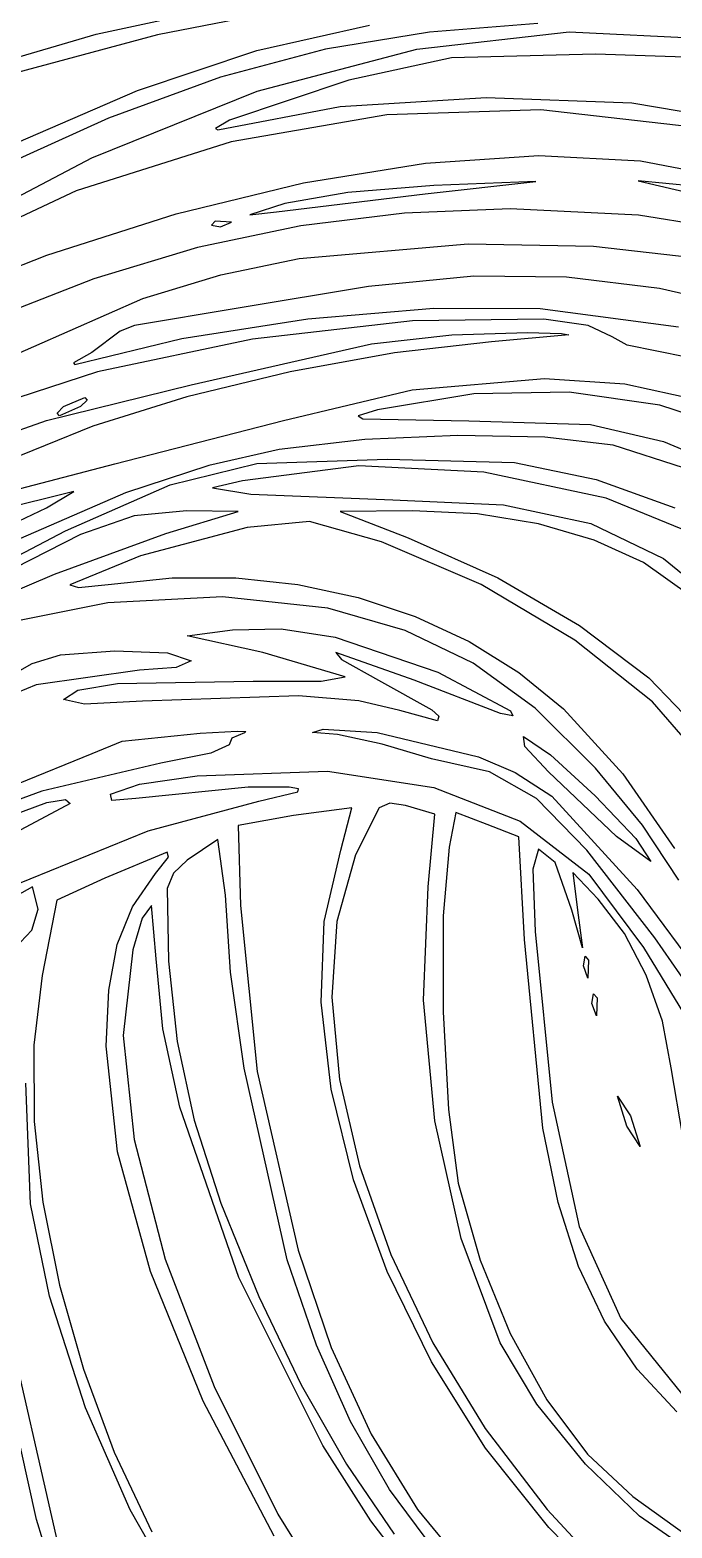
# Model space of a CAD drawing. Extents: x -2 to 143, y -75 to 57.
# Drawn here: x 52.4 to 67.33, y 0.89 to 35.74 of the extents above; entities that cross this region are included whole.
import ezdxf

# ---------------------------------------------------------------- set-up
doc = ezdxf.new("R2010")
doc.units = 0

msp = doc.modelspace()

# ---------------------------------------------------------------- linework, layer by layer
at = {"layer": 'Layer 1'}
for p, q in [((53.940478, 35.64069), (57.197051, 36.33565)), ((59.117198, 36.349869), (55.366325, 35.625386)), ((51.356008, 34.878685), (53.940478, 35.64069)), ((55.366325, 35.625386), (51.699299, 34.639516)), ((57.671203, 35.256589), (60.293477, 35.850401)), ((61.68708, 35.686537), (59.272205, 35.288417)), ((61.391845, 35.286447), (64.934531, 35.690582)), ((64.2053, 35.8886), (61.68708, 35.686537)), ((64.934531, 35.690582), (68.286091, 35.527006)), ((54.899065, 34.326113), (57.671203, 35.256589)), ((59.272205, 35.288417), (56.829099, 34.640049)), ((57.684672, 34.31094), (61.391845, 35.286447)), ((62.201924, 35.089799), (59.811283, 34.571731)), ((65.550263, 35.171077), (62.201924, 35.089799)), ((68.838564, 35.065449), (65.550263, 35.171077)), ((56.829099, 34.640049), (54.226188, 33.687238)), ((59.811283, 34.571731), (57.040743, 33.637692)), ((51.836874, 33.004868), (54.899065, 34.326113)), ((53.839653, 32.760399), (57.684672, 34.31094)), ((59.614043, 33.955974), (63.009001, 34.166896)), ((63.009001, 34.166896), (66.393696, 34.039291)), ((56.765627, 33.413367), (59.614043, 33.955974)), ((64.279288, 33.875487), (60.700121, 33.7613)), ((67.748068, 33.480871), (64.279288, 33.875487)), ((66.393696, 34.039291), (69.211327, 33.566317)), ((54.226188, 33.687238), (51.331897, 32.37579)), ((57.040743, 33.637692), (56.715032, 33.440428)), ((60.700121, 33.7613), (57.076748, 33.135677)), ((57.076748, 33.135677), (53.475348, 31.995987)), ((56.715032, 33.440428), (56.765627, 33.413367)), ((48.882459, 30.158634), (53.839653, 32.760399)), ((61.597767, 32.636808), (64.235195, 32.81596)), ((64.235195, 32.81596), (66.59463, 32.69229)), ((58.7596, 32.176537), (61.597767, 32.636808)), ((66.59463, 32.69229), (69.396036, 32.148607)), ((55.797946, 31.456851), (58.7596, 32.176537)), ((61.79024, 32.117697), (59.793349, 31.956409)), ((61.59235, 31.92284), (64.16499, 32.211057)), ((64.16499, 32.211057), (61.79024, 32.117697)), ((67.82597, 32.104645), (66.53965, 32.224208)), ((66.53965, 32.224208), (67.90127, 31.907543)), ((53.475348, 31.995987), (49.9621, 30.3396)), ((58.129164, 31.504876), (61.592344, 31.922838)), ((59.793349, 31.956409), (58.32706, 31.699735)), ((61.592344, 31.922838), (61.59235, 31.92284)), ((52.790059, 30.499453), (55.797946, 31.456851)), ((58.32706, 31.699735), (57.512686, 31.43805)), ((57.512686, 31.43805), (58.129164, 31.504876)), ((61.110507, 31.47661), (58.695823, 31.179235)), ((63.566048, 31.57321), (61.110507, 31.47661)), ((66.552575, 31.431307), (63.566048, 31.57321)), ((69.247253, 30.996201), (66.552575, 31.431307)), ((58.695823, 31.179235), (56.295641, 30.671975)), ((56.706799, 31.28538), (56.620928, 31.19695)), ((56.620928, 31.19695), (56.826362, 31.153071)), ((57.0861, 31.2681), (56.706799, 31.28538)), ((56.826362, 31.153071), (57.0861, 31.268093)), ((57.0861, 31.268093), (57.0861, 31.2681)), ((56.295641, 30.671975), (53.883607, 29.945719)), ((58.66215, 30.419906), (62.591558, 30.762602)), ((62.591558, 30.762602), (65.50176, 30.709631)), ((65.50176, 30.709631), (68.189279, 30.399382)), ((49.813192, 29.326047), (52.790059, 30.499453)), ((56.840089, 30.040032), (58.66215, 30.419906)), ((55.02632, 29.490731), (56.840089, 30.040032)), ((62.719489, 30.006319), (60.274491, 29.770601)), ((64.873012, 29.986277), (62.719489, 30.006319)), ((67.03446, 29.724518), (64.873012, 29.986277)), ((53.883607, 29.945719), (51.433365, 28.991355)), ((60.274491, 29.770601), (57.23862, 29.265082)), ((68.96653, 29.276438), (67.03446, 29.724518)), ((51.16326, 27.792609), (55.02632, 29.490731)), ((57.23862, 29.265082), (54.83089, 28.864646)), ((55.927036, 28.561672), (58.858536, 29.017386)), ((61.297675, 28.971479), (57.573167, 28.545564)), ((58.858536, 29.017386), (61.787453, 29.267188)), ((64.351092, 29.005742), (61.297675, 28.971479)), ((61.787453, 29.267188), (64.263919, 29.25692)), ((64.263919, 29.25692), (67.47982, 28.832414)), ((65.377712, 28.859138), (64.351092, 29.005742)), ((54.498451, 28.729681), (53.838797, 28.231896)), ((54.83089, 28.864646), (54.498451, 28.729681)), ((60.341173, 28.431575), (62.20739, 28.646549)), ((62.20739, 28.646549), (63.967028, 28.694697)), ((64.926306, 28.640432), (63.129715, 28.482671)), ((63.967028, 28.694697), (64.761582, 28.673014)), ((64.761582, 28.673014), (64.926306, 28.640432)), ((65.938443, 28.594382), (65.377712, 28.859138)), ((66.283502, 28.406736), (65.938443, 28.594382)), ((53.838797, 28.231896), (53.410635, 27.988962)), ((53.442819, 27.9542), (55.927036, 28.561672)), ((57.573167, 28.545564), (53.972543, 27.781973)), ((56.150148, 27.479567), (60.341173, 28.431575)), ((63.129715, 28.482671), (60.874431, 28.22156)), ((67.663258, 28.124967), (66.283502, 28.406736)), ((53.410635, 27.988962), (53.442819, 27.9542)), ((60.874431, 28.22156), (58.450729, 27.780652)), ((53.972543, 27.781973), (51.736615, 27.058089)), ((58.450729, 27.780652), (56.049284, 27.200304)), ((61.289429, 27.361454), (64.362805, 27.628247)), ((64.362805, 27.628247), (66.231064, 27.502475)), ((52.785918, 26.649698), (56.150148, 27.479567)), ((53.1817, 26.9749), (53.67644, 27.187189)), ((53.67644, 27.187189), (53.729007, 27.124829)), ((56.049284, 27.200304), (53.860775, 26.520871)), ((58.290565, 26.650064), (61.289429, 27.361454)), ((62.718562, 27.271901), (60.48217, 26.897821)), ((64.937236, 27.307494), (62.718562, 27.271901)), ((67.046307, 27.010159), (64.937236, 27.307494)), ((66.231064, 27.502475), (67.931625, 27.133026)), ((53.030183, 26.824971), (53.1817, 26.9749)), ((53.57749, 26.9749), (53.08275, 26.762611)), ((53.1817, 26.9749), (53.1817, 26.9749)), ((53.729007, 27.124829), (53.57749, 26.9749)), ((60.48217, 26.897821), (60.028398, 26.763082)), ((68.95389, 26.385452), (67.046307, 27.010159)), ((50.027727, 25.684528), (52.785918, 26.649698)), ((53.860775, 26.520871), (50.422706, 25.126973)), ((53.08275, 26.762611), (53.030183, 26.824971)), ((54.369075, 25.639814), (58.290565, 26.650064)), ((60.028398, 26.763082), (60.138156, 26.687182)), ((60.138156, 26.687182), (62.60441, 26.645865)), ((62.60441, 26.645865), (65.433207, 26.558928)), ((65.433207, 26.558928), (67.13339, 26.162224)), ((60.184046, 26.209104), (58.197305, 25.979303)), ((62.345041, 26.305252), (60.184046, 26.209104)), ((64.372628, 26.263734), (62.345041, 26.305252)), ((65.959145, 26.080539), (64.372628, 26.263734)), ((67.13339, 26.162224), (68.378676, 25.637609)), ((58.197305, 25.979303), (56.554809, 25.606006)), ((67.597409, 25.548132), (65.959145, 26.080539)), ((50.144835, 24.538314), (54.369075, 25.639814)), ((56.554809, 25.606006), (54.617981, 24.964526)), ((55.65544, 25.15087), (57.673609, 25.650395)), ((60.045865, 25.596699), (57.337578, 25.248968)), ((57.673609, 25.650395), (60.70178, 25.753808)), ((62.950898, 25.449453), (60.045865, 25.596699)), ((60.70178, 25.753808), (63.664623, 25.674539)), ((65.798571, 24.840627), (62.950898, 25.449453)), ((63.664623, 25.674539), (65.56398, 25.280002)), ((53.224489, 24.083596), (55.65544, 25.15087)), ((57.337578, 25.248968), (56.644943, 25.082654)), ((65.56398, 25.280002), (67.394537, 24.619515)), ((54.617981, 24.964526), (49.485715, 22.737233)), ((53.41565, 24.997521), (50.971418, 24.396446)), ((52.786123, 24.620797), (53.41565, 24.997521)), ((56.644943, 25.082654), (57.535474, 24.938429)), ((57.535474, 24.938429), (60.839164, 24.807635)), ((60.839164, 24.807635), (63.406996, 24.686984)), ((68.334778, 23.803618), (65.798571, 24.840627)), ((50.90609, 23.724021), (52.786123, 24.620797)), ((54.819675, 24.431278), (53.57216, 23.998902)), ((56.03585, 24.549863), (54.819675, 24.431278)), ((55.55647, 24.020382), (57.23858, 24.533813)), ((57.23858, 24.533813), (56.03585, 24.549863)), ((61.29554, 24.545638), (59.61343, 24.532958)), ((59.61343, 24.532958), (61.1966, 23.924966)), ((62.804794, 24.475973), (61.29554, 24.545638)), ((64.223589, 24.24843), (62.804794, 24.475973)), ((63.406996, 24.686984), (65.443087, 24.252636)), ((49.81751, 22.30332), (53.224489, 24.083596)), ((57.450952, 24.161165), (54.966765, 23.501436)), ((58.897976, 24.29766), (57.450952, 24.161165)), ((60.574522, 23.827968), (58.897976, 24.29766)), ((65.520102, 23.870108), (64.223589, 24.24843)), ((65.443087, 24.252636), (67.127889, 23.444327)), ((53.57216, 23.998902), (50.841881, 22.610484)), ((52.9664, 23.073928), (55.55647, 24.020382)), ((62.888937, 22.831954), (60.574522, 23.827968)), ((61.1966, 23.924966), (63.27885, 22.99214)), ((66.66251, 23.348108), (65.520102, 23.870108)), ((54.966765, 23.501436), (53.325532, 22.825445)), ((67.127889, 23.444327), (68.641854, 22.201795)), ((50.586595, 22.056458), (52.96639, 23.073922)), ((52.96639, 23.073922), (52.9664, 23.073928)), ((67.744103, 22.580615), (66.66251, 23.348108)), ((53.325532, 22.825445), (53.523961, 22.765474)), ((53.523961, 22.765474), (54.216063, 22.836565)), ((54.216063, 22.836565), (55.707665, 22.99194)), ((55.707665, 22.99194), (57.184506, 22.990556)), ((57.184506, 22.990556), (58.629927, 22.836963)), ((58.629927, 22.836963), (60.027268, 22.53571)), ((65.066331, 21.539608), (62.888937, 22.831954)), ((63.27885, 22.99214), (65.17495, 21.88273)), ((54.20992, 22.409058), (51.727635, 21.909267)), ((56.872765, 22.551846), (54.20992, 22.409058)), ((59.324583, 22.288728), (56.872765, 22.551846)), ((60.027268, 22.53571), (61.359871, 22.091347)), ((61.124106, 21.765962), (59.324583, 22.288728)), ((61.359871, 22.091347), (62.611077, 21.508426)), ((56.05116, 21.639135), (57.11019, 21.780854)), ((57.81185, 21.252645), (56.05116, 21.639135)), ((57.11019, 21.780854), (58.241638, 21.801062)), ((58.241638, 21.801062), (59.4969, 21.61351)), ((59.4969, 21.61351), (61.885241, 20.794588)), ((62.702155, 21.006796), (61.124106, 21.765962)), ((65.17495, 21.88273), (66.787197, 20.661635)), ((53.109207, 21.201352), (54.372266, 21.289264)), ((54.372266, 21.289264), (55.599084, 21.24668)), ((62.611077, 21.508426), (63.764228, 20.791495)), ((66.878945, 20.106502), (65.066331, 21.539608)), ((51.06122, 20.219115), (52.44943, 20.994585)), ((52.44943, 20.994585), (53.109207, 21.201352)), ((55.599084, 21.24668), (56.15014, 21.061955)), ((56.15014, 21.061955), (55.798596, 20.906674)), ((59.73197, 20.690311), (57.81185, 21.252645)), ((61.33053, 20.611964), (59.510356, 21.253313)), ((59.510356, 21.253313), (59.642493, 21.091693)), ((59.642493, 21.091693), (60.500976, 20.608664)), ((64.147826, 19.957953), (62.702155, 21.006796)), ((54.94186, 20.842958), (52.54652, 20.50256)), ((54.433772, 20.529341), (57.58636, 20.589113)), ((55.798596, 20.906674), (54.94186, 20.842958)), ((57.58636, 20.589113), (59.167462, 20.588053)), ((59.167462, 20.588053), (59.73197, 20.690311)), ((60.500976, 20.608664), (61.744865, 19.920329)), ((63.341255, 19.83218), (61.33053, 20.611964)), ((61.885241, 20.794588), (63.5712, 19.90025)), ((63.764228, 20.791495), (64.802663, 19.945105)), ((66.787197, 20.661635), (68.01789, 19.393756)), ((52.54652, 20.50256), (49.3696, 19.191713)), ((53.18167, 20.162345), (53.513562, 20.378763)), ((53.513562, 20.378763), (54.433772, 20.529341)), ((58.640267, 20.246948), (55.01221, 20.123355)), ((60.042813, 20.132194), (58.640267, 20.246948)), ((53.665547, 20.052537), (53.18167, 20.162345)), ((55.01221, 20.123355), (53.665547, 20.052537)), ((60.99856, 19.906002), (60.042813, 20.132194)), ((60.998555, 19.905988), (60.99856, 19.906002)), ((61.872596, 19.665979), (60.998555, 19.905988)), ((61.744865, 19.920329), (61.904707, 19.768832)), ((63.5712, 19.90025), (63.625273, 19.777244)), ((65.550213, 18.566158), (64.147826, 19.957953)), ((64.802663, 19.945105), (66.185692, 18.430687)), ((68.099022, 18.688208), (66.878945, 20.106502)), ((61.904707, 19.768832), (61.872596, 19.665979)), ((63.625273, 19.777244), (63.341255, 19.83218)), ((53.847285, 18.901185), (54.53992, 19.192389)), ((54.53992, 19.192389), (56.353483, 19.377147)), ((56.353483, 19.377147), (57.215633, 19.421327)), ((57.095583, 19.260448), (57.031424, 19.107543)), ((57.38405, 19.387763), (57.095583, 19.260448)), ((57.215633, 19.421327), (57.417682, 19.416401)), ((57.417682, 19.416401), (57.38405, 19.387763)), ((58.96659, 19.390173), (59.217543, 19.473105)), ((59.552181, 19.342793), (58.96659, 19.390173)), ((59.217543, 19.473105), (60.471502, 19.391019)), ((60.586691, 19.11985), (59.552181, 19.342793)), ((60.471502, 19.391019), (62.831353, 18.825054)), ((63.906274, 19.064752), (63.877214, 19.30014)), ((63.877214, 19.30014), (64.504365, 18.876957)), ((52.133675, 18.205644), (53.847285, 18.901185)), ((56.60493, 18.910208), (55.445314, 18.676073)), ((57.031424, 19.107543), (56.60493, 18.910208)), ((61.736271, 18.776934), (60.586691, 19.11985)), ((62.831353, 18.825054), (63.678396, 18.461853)), ((64.45598, 18.478902), (63.906274, 19.064752)), ((64.504365, 18.876957), (65.542922, 17.921425)), ((55.445314, 18.676073), (52.67073, 18.029794)), ((56.283665, 18.388187), (59.316481, 18.496404)), ((59.316481, 18.496404), (61.790593, 18.115314)), ((63.081579, 18.474861), (61.736271, 18.776934)), ((64.177177, 17.856069), (63.081579, 18.474861)), ((66.03848, 16.973272), (64.45598, 18.478902)), ((66.641259, 17.234436), (65.550213, 18.566158)), ((54.271991, 17.958579), (54.942879, 18.191455)), ((54.942879, 18.191455), (56.283665, 18.388187)), ((63.678396, 18.461853), (64.530743, 17.912104)), ((66.185692, 18.430687), (67.386761, 16.69758)), ((52.67073, 18.029794), (51.586276, 17.627393)), ((52.794555, 17.761291), (53.223116, 17.835474)), ((53.223116, 17.835474), (53.336646, 17.743949)), ((54.301971, 17.80702), (54.271991, 17.958579)), ((54.863829, 17.857043), (54.301971, 17.80702)), ((57.473501, 18.11724), (54.863829, 17.857043)), ((55.14577, 17.10257), (57.71842, 17.792397)), ((58.426991, 18.119747), (57.473501, 18.11724)), ((57.71842, 17.792397), (58.623849, 18.015216)), ((58.644486, 18.081891), (58.426991, 18.119747)), ((58.623849, 18.015216), (58.644486, 18.081891)), ((61.790593, 18.115314), (63.7958, 17.328949)), ((65.35128, 16.657797), (64.177177, 17.856069)), ((64.530743, 17.912104), (66.516587, 15.738246)), ((65.542922, 17.921425), (66.488275, 16.929008)), ((51.103786, 17.145663), (52.794555, 17.761291)), ((53.336646, 17.743949), (52.183916, 17.128544)), ((58.524941, 17.465442), (57.238621, 17.22951)), ((59.885511, 17.638773), (58.524941, 17.465442)), ((59.62794, 16.65846), (59.885511, 17.638773)), ((60.517356, 17.637076), (59.970279, 16.545024)), ((60.76705, 17.745483), (60.517356, 17.637076)), ((61.132899, 17.692474), (60.76705, 17.745483)), ((61.814959, 17.493999), (61.132899, 17.692474)), ((61.66004, 15.799059), (61.814959, 17.493999)), ((62.298145, 17.530006), (62.143127, 16.722757)), ((63.033658, 17.248871), (62.298145, 17.530006)), ((51.946993, 15.803063), (55.14577, 17.10257)), ((57.238621, 17.22951), (57.293931, 15.36804)), ((63.769172, 16.967738), (63.033658, 17.248871)), ((63.7958, 17.328949), (65.398592, 16.100174)), ((67.49064, 15.959643), (66.641259, 17.234436)), ((56.770564, 16.901026), (56.050942, 16.423645)), ((56.941771, 15.608806), (56.770564, 16.901026)), ((63.89704, 14.580148), (63.769172, 16.967738)), ((66.038476, 16.973269), (66.03848, 16.973272)), ((66.835814, 16.39517), (66.038476, 16.973269)), ((66.488275, 16.929008), (66.835814, 16.39517)), ((55.59085, 16.606323), (54.14116, 16.002197)), ((55.31957, 16.113579), (55.617775, 16.492092)), ((55.617775, 16.492092), (55.59085, 16.606323)), ((56.050942, 16.423645), (55.738423, 16.117652)), ((59.238694, 14.994667), (59.62794, 16.65846)), ((59.970279, 16.545024), (59.53817, 14.993248)), ((62.143127, 16.722757), (62.008748, 15.123761)), ((64.225016, 16.682032), (64.095344, 16.216855)), ((64.609805, 16.366922), (64.225016, 16.682032)), ((66.932101, 14.617284), (65.35128, 16.657797)), ((54.784079, 15.335129), (55.31957, 16.113579)), ((55.738423, 16.117652), (55.588438, 15.765609)), ((64.095344, 16.216855), (64.143186, 14.765812)), ((65.002077, 15.259002), (64.609805, 16.366922)), ((65.609059, 15.516363), (65.022478, 16.134543)), ((65.022478, 16.134543), (65.133993, 15.258555)), ((65.398592, 16.100174), (66.665461, 14.391854)), ((52.458705, 15.805846), (51.023965, 14.999649)), ((52.588109, 15.283541), (52.458705, 15.805846)), ((54.14116, 16.002197), (53.02272, 15.493139)), ((55.588438, 15.765609), (55.619622, 14.069425)), ((61.548304, 13.167179), (61.66004, 15.799059)), ((66.516587, 15.738246), (68.352723, 13.259544)), ((53.02272, 15.493139), (52.680437, 13.740039)), ((54.428878, 14.456963), (54.784079, 15.335129)), ((55.223602, 15.368018), (55.003874, 15.075399)), ((55.33253, 14.124188), (55.223602, 15.368018)), ((57.060738, 13.819745), (56.941771, 15.608806)), ((57.293931, 15.36804), (57.680694, 11.506325)), ((66.221423, 14.716383), (65.609059, 15.516363)), ((52.445176, 14.797449), (52.588109, 15.283541)), ((55.003874, 15.075399), (54.791217, 14.335709)), ((59.170875, 13.120848), (59.238694, 14.994667)), ((59.53817, 14.993248), (59.419644, 13.234614)), ((62.008748, 15.123761), (62.01088, 12.891255)), ((65.245507, 14.382568), (65.002077, 15.259002)), ((65.133993, 15.258555), (65.245507, 14.382568)), ((52.043895, 14.376815), (52.445176, 14.797449)), ((64.143186, 14.765812), (64.540932, 10.794586)), ((66.731395, 13.743592), (66.221423, 14.716383)), ((54.231923, 13.4019), (54.428878, 14.456963)), ((54.791217, 14.335709), (54.567095, 12.344128)), ((64.324669, 10.188459), (63.89704, 14.580148)), ((66.665461, 14.391854), (67.593678, 12.863534)), ((68.098947, 12.927132), (66.932101, 14.617284)), ((55.491448, 12.500997), (55.33253, 14.124188)), ((55.619622, 14.069425), (55.822961, 12.204585)), ((65.269, 13.9628), (65.308654, 14.190139)), ((65.269012, 13.9628), (65.269, 13.9628)), ((65.372951, 13.675367), (65.269012, 13.9628)), ((65.308654, 14.190139), (65.388561, 14.095111)), ((65.388561, 14.095111), (65.372951, 13.675367)), ((52.680437, 13.740039), (52.485883, 12.115496)), ((57.378976, 11.581606), (57.060738, 13.819745)), ((67.104834, 12.676817), (66.731395, 13.743592)), ((54.17117, 12.092759), (54.231923, 13.4019)), ((65.4669, 13.0868), (65.506554, 13.314138)), ((65.506554, 13.314138), (65.586461, 13.219111)), ((59.405695, 11.098262), (59.170875, 13.120848)), ((59.419644, 13.234614), (59.599163, 11.322258)), ((61.815904, 10.360229), (61.548304, 13.167179)), ((65.466912, 13.0868), (65.4669, 13.0868)), ((65.570851, 12.799366), (65.466912, 13.0868)), ((65.586461, 13.219111), (65.570851, 12.799366)), ((62.01088, 12.891255), (62.133081, 10.620712)), ((67.307599, 11.594883), (67.104834, 12.676817)), ((54.567095, 12.344128), (54.821128, 9.923604)), ((55.885613, 10.677197), (55.491448, 12.500997)), ((55.822961, 12.204585), (56.216882, 10.373416)), ((52.485883, 12.115496), (52.495137, 10.343657)), ((54.434002, 9.641182), (54.17117, 12.092759)), ((58.381271, 7.125286), (57.378976, 11.581606)), ((57.680694, 11.506325), (58.638861, 7.35007)), ((67.583708, 9.990656), (67.307599, 11.594883)), ((52.407281, 8.427338), (52.303457, 11.237563)), ((59.599163, 11.322258), (60.061194, 9.309313)), ((59.924367, 8.988162), (59.405695, 11.098262)), ((66.275, 10.231), (66.061319, 10.930038)), ((66.061319, 10.930038), (66.36521, 10.476005)), ((57.258919, 6.713654), (55.885613, 10.677197)), ((62.133081, 10.620712), (62.358911, 8.907607)), ((64.540932, 10.794586), (65.170028, 7.903343)), ((66.36521, 10.476005), (66.587328, 9.763341)), ((52.495137, 10.343657), (52.697658, 8.468017)), ((56.216882, 10.373416), (56.83787, 8.440601)), ((62.424504, 7.620869), (61.815904, 10.360229)), ((64.680044, 8.454998), (64.324669, 10.188459)), ((66.587328, 9.763341), (66.274997, 10.231)), ((66.274997, 10.231), (66.275, 10.231)), ((54.821128, 9.923604), (55.544341, 7.140229)), ((55.197883, 6.852653), (54.434002, 9.641182)), ((60.061194, 9.309313), (60.790198, 7.248913)), ((60.708104, 6.851807), (59.924367, 8.988162)), ((62.358911, 8.907607), (62.866439, 7.120278)), ((52.854122, 6.279663), (52.407281, 8.427338)), ((52.697658, 8.468017), (53.082902, 6.532067)), ((56.83787, 8.440601), (57.722412, 6.270825)), ((65.152513, 6.971675), (64.680044, 8.454998)), ((65.170028, 7.903343), (66.136756, 5.75656)), ((58.638861, 7.35007), (59.406095, 5.083484)), ((63.33577, 5.191759), (62.424504, 7.620869)), ((55.544341, 7.140229), (56.678406, 4.174554)), ((59.062847, 5.140256), (58.381271, 7.125286)), ((60.790198, 7.248913), (61.770642, 5.194192)), ((62.866439, 7.120278), (63.568234, 5.408126)), ((65.759116, 5.694906), (65.152513, 6.971675)), ((56.425889, 3.834802), (55.197883, 6.852653)), ((59.210915, 2.805328), (57.258919, 6.713654)), ((61.738117, 4.75045), (60.708104, 6.851807)), ((53.693797, 3.684472), (52.854122, 6.279663)), ((53.082902, 6.532067), (53.640325, 4.579301)), ((51.807785, 5.951178), (53.039104, 0.537507)), ((57.722412, 6.270825), (58.707804, 4.217585)), ((52.551218, 1.080842), (51.525087, 5.702319)), ((66.516895, 4.581103), (65.759116, 5.694906)), ((66.136756, 5.75656), (67.547396, 4.018712)), ((63.568234, 5.408126), (64.416823, 3.870654)), ((59.854722, 3.360521), (59.062847, 5.140256)), ((59.406095, 5.083484), (60.331229, 3.071083)), ((61.770642, 5.194192), (62.986987, 3.198284)), ((64.185678, 3.76898), (63.33577, 5.191759)), ((53.640325, 4.579301), (54.359386, 2.653212)), ((62.995618, 2.745349), (61.738117, 4.75045)), ((67.442889, 3.586679), (66.516895, 4.581103)), ((58.707804, 4.217585), (59.759973, 2.371404)), ((58.0811, 0.695259), (56.425889, 3.834802)), ((56.678406, 4.174554), (58.164995, 1.207128)), ((64.416823, 3.870654), (65.364731, 2.607367)), ((54.728468, 1.308371), (53.693797, 3.684472)), ((65.314387, 2.372327), (64.185678, 3.76898)), ((60.762434, 1.779513), (59.854722, 3.360521)), ((62.986987, 3.198284), (64.423699, 1.314324)), ((60.328444, 1.050549), (59.210915, 2.805328)), ((60.331229, 3.071083), (61.410378, 1.316918)), ((54.359386, 2.653212), (55.229541, 0.797294)), ((64.46182, 0.89776), (62.995618, 2.745349)), ((65.364731, 2.607367), (66.418047, 1.615448)), ((59.759973, 2.371404), (60.871046, 0.74086)), ((66.576338, 1.160614), (65.314387, 2.372327)), ((61.791521, 0.390664), (60.762434, 1.779513)), ((66.418047, 1.615448), (67.661527, 0.730843)), ((53.522631, -2.112128), (52.551218, 1.080842)), ((55.942759, -0.830171), (54.728468, 1.308371)), ((58.164995, 1.207128), (59.215521, -0.477711)), ((61.50007, -0.476012), (60.328444, 1.050549)), ((61.410378, 1.316918), (62.639656, -0.174958)), ((64.423699, 1.314324), (65.51392, 0.142496)), ((67.82597, 0.292659), (66.576338, 1.160614)), ((65.830848, -0.487688), (64.46182, 0.89776))]:
    msp.add_line(p, q, dxfattribs=at)

doc.saveas('drawing.dxf')
